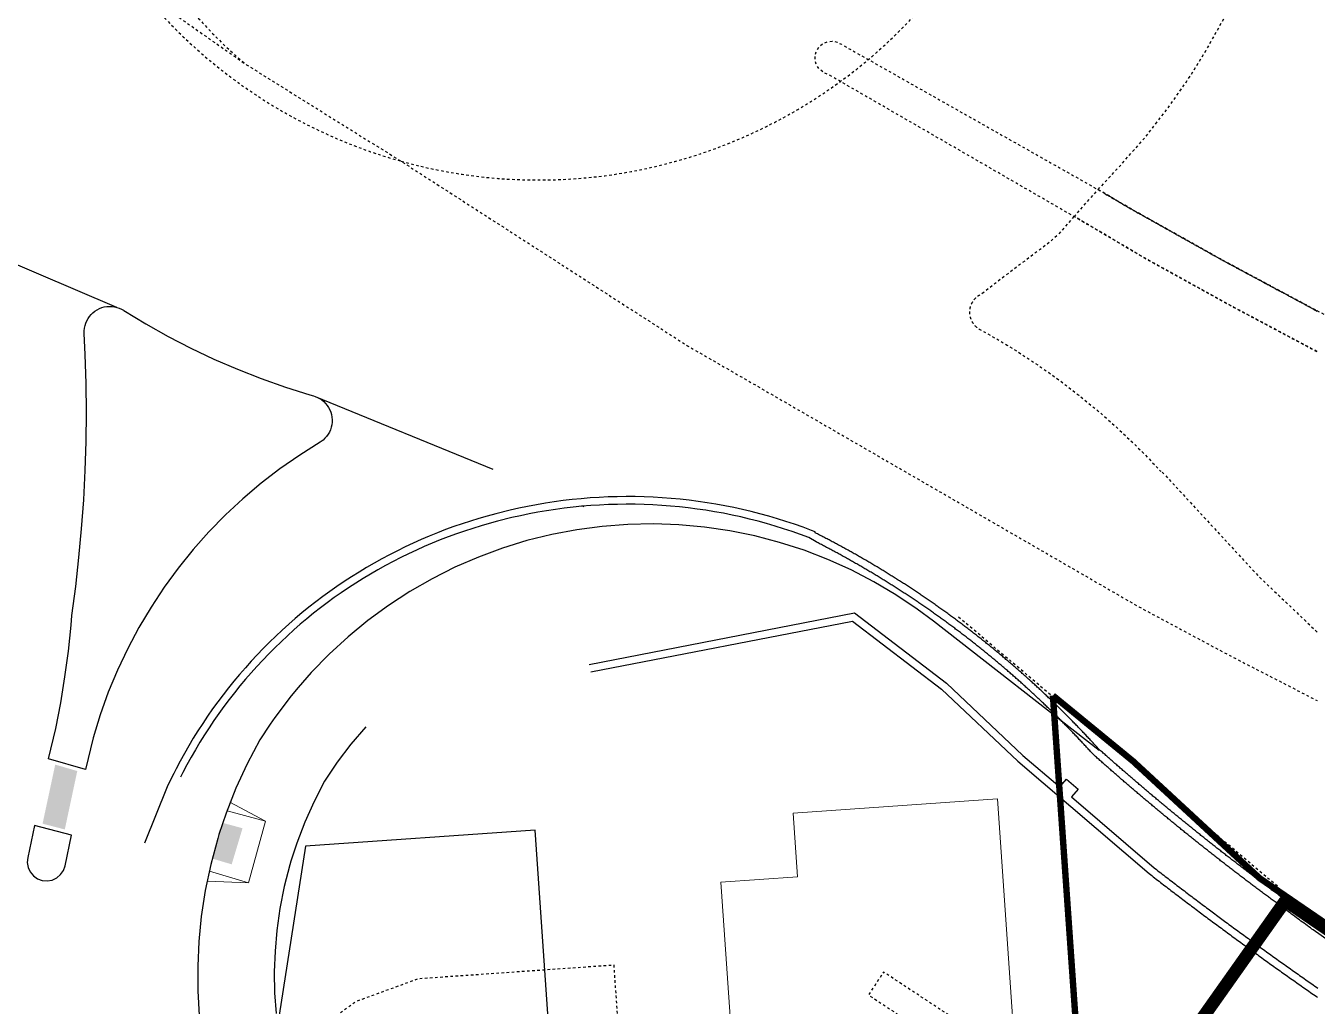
# Model space of a CAD drawing. Header units: millimetres. Extents: x 50357 to 985146, y 723188 to 1803594.
# Drawn here: x 832137.1 to 832187.6, y 818176.8 to 818215.1 of the extents above; entities that cross this region are included whole.
import ezdxf
from ezdxf.xclip import XClip

# ---------------------------------------------------------------- set-up
doc = ezdxf.new("R2010")
doc.units = ezdxf.units.MM
doc.header["$LTSCALE"] = 3
doc.header["$MEASUREMENT"] = 0
for name, pattern in [('DIVIDE', [1.25, 0.5, -0.25, 0, -0.25, 0, -0.25]), ('PHANTOM2', [1.25, 0.625, -0.125, 0.125, -0.125, 0.125, -0.125]), ('x-baseplan$0$DGN Style 2', [1.94727e-06, 0, -1.94727e-06]), ('x-baseplan$0$XXXXX-PIW-DWG-P00-XXXX-R100-WS4-00$0$XXXXX-PIW-P-WHCGRDP1-XXX$0$DIVIDE2', [0.625, 0.25, -0.125, 0, -0.125, 0, -0.125]), ('x-boundary$0$DGN Style 4', [76.563414, 38.257796, -19.128898, 0.047822, -19.128898])]:
    doc.linetypes.add(name, pattern=pattern)
for name, color, linetype in [('00_Xref', 7, 'Continuous'), ('LWK-STEPS', 8, 'Continuous'), ('UAJ-00XREF', 7, 'Continuous'), ('UAJ-90.0BOUN', 253, 'Continuous'), ('x-baseplan$0$XXXXX-PIW-DWG-P00-XXXX-R100-WS4-00$0$XXXXX-PIW-P-WHCGRDP1-XXX$0$MMH813_1', 3, 'Continuous'), ('x-baseplan$0$XXXXX-PIW-DWG-P00-XXXX-R100-WS4-00$0$XXXXX-PIW-P-WHCGRDP1-XXX$0$MMH813__', 3, 'Continuous'), ('x-baseplan$0$XXXXX-PIW-DWG-P00-XXXX-R100-WS4-00$0$XXXXX-PIW-P-WHCGRDP1-XXX$0$MMH813_T', 3, 'x-baseplan$0$XXXXX-PIW-DWG-P00-XXXX-R100-WS4-00$0$XXXXX-PIW-P-WHCGRDP1-XXX$0$DIVIDE2')]:
    doc.layers.add(name, color=color, linetype=linetype)
for name, color, linetype, lineweight in [('LWK-GA_PLANTERWALL', 8, 'Continuous', 30), ('UAJ-27ROOF-d', 8, 'Continuous', 5), ('x-baseplan$0$XXXXX-PIW-DWG-P00-XXXX-R100-WS4-00$0$XXXXX-PIW-P-WHCGRDP1-XXX$0$MMH065__', 3, 'Continuous', 0)]:
    doc.layers.add(name, color=color, linetype=linetype, lineweight=lineweight)
doc.layers.add('x-baseplan$0$AR-ROAD_AR_BS_MI_', color=7, linetype='Continuous', true_color=0x6d6d6d)
doc.layers.add('x-boundary$0$AR-SIMS_BL_', color=7, linetype='x-boundary$0$DGN Style 4', true_color=0xff0505)

# ---------------------------------------------------------------- blocks, each defined once
blk = doc.blocks.new('x-baseplan$0$XXXXX-PIW-DWG-P00-XXXX-R100-WS4-00')
at = {"layer": 'x-baseplan$0$XXXXX-PIW-DWG-P00-XXXX-R100-WS4-00$0$XXXXX-PIW-P-WHCGRDP1-XXX$0$MMH813_T'}
h = blk.add_hatch(color=256, dxfattribs=at)
h.dxf.hatch_style = 1
h.paths.add_polyline_path([(834451.566, 818185.995), (834450.705, 818186.246), (834450.211, 818183.94), (834451.079, 818183.714)])
h = blk.add_hatch(color=256, dxfattribs=at)
h.dxf.hatch_style = 1
h.paths.add_polyline_path([(834458.021, 818183.762), (834457.791, 818183.824), (834457.285, 818183.961), (834457.1, 818183.518), (834457.051, 818183.356), (834456.869, 818182.57), (834457.386, 818182.415), (834457.599, 818182.352)])
at = {"layer": 'x-baseplan$0$XXXXX-PIW-DWG-P00-XXXX-R100-WS4-00$0$XXXXX-PIW-P-WHCGRDP1-XXX$0$MMH065__', "ltscale": 0.005142}
for p, q in [((834458.913, 818184.039), (834457.531, 818184.783)), ((834458.25, 818181.635), (834456.642, 818181.695))]:
    blk.add_line(p, q, dxfattribs=at)
at = {"layer": 'x-baseplan$0$XXXXX-PIW-DWG-P00-XXXX-R100-WS4-00$0$XXXXX-PIW-P-WHCGRDP1-XXX$0$MMH065__', "ltscale": 0.005142, "flags": 128}
blk.add_lwpolyline([(834457.415, 818184.444), (834458.913, 818184.039), (834458.25, 818181.635), (834456.725, 818182.091)], dxfattribs=at)
at = {"layer": 'x-baseplan$0$XXXXX-PIW-DWG-P00-XXXX-R100-WS4-00$0$XXXXX-PIW-P-WHCGRDP1-XXX$0$MMH813_1', "ltscale": 0.005142}
blk.add_lwpolyline([(834451.84, 818203.083), (834451.84, 818203.087), (834451.84, 818203.187), (834451.85, 818203.286), (834451.869, 818203.384), (834451.899, 818203.48), (834451.938, 818203.572), (834451.986, 818203.659), (834452.042, 818203.742), (834452.106, 818203.818), (834452.178, 818203.888), (834452.256, 818203.95), (834452.341, 818204.004), (834452.43, 818204.05), (834452.523, 818204.086), (834452.619, 818204.113), (834452.718, 818204.13), (834452.817, 818204.137), (834452.917, 818204.134), (834453.016, 818204.121), (834453.114, 818204.098), (834453.208, 818204.066), (834453.299, 818204.024), (834453.373, 818203.982), (834453.386, 818203.974), (834454.24, 818203.455), (834455.112, 818202.965), (834456, 818202.506), (834456.904, 818202.078), (834457.822, 818201.681), (834458.753, 818201.316), (834459.696, 818200.983), (834460.649, 818200.683), (834460.799, 818200.639), (834460.853, 818200.622), (834460.945, 818200.584), (834461.033, 818200.537), (834461.117, 818200.482), (834461.194, 818200.418), (834461.264, 818200.348), (834461.327, 818200.27), (834461.382, 818200.187), (834461.429, 818200.098), (834461.466, 818200.005), (834461.494, 818199.909), (834461.512, 818199.811), (834461.52, 818199.711), (834461.519, 818199.611), (834461.507, 818199.512), (834461.485, 818199.415), (834461.454, 818199.32), (834461.414, 818199.228), (834461.364, 818199.141), (834461.306, 818199.06), (834461.241, 818198.985), (834461.168, 818198.916), (834461.088, 818198.855), (834461.052, 818198.831, 0.192605), (834452.183, 818187.296), (834451.886, 818186.058), (834450.448, 818186.477), (834450.731, 818187.661, 0.028628), (834451.324, 818191.693), (834451.358, 818192.073), (834451.506, 818193.199), (834451.632, 818194.327), (834451.735, 818195.457), (834451.816, 818196.589), (834451.874, 818197.722), (834451.909, 818198.857), (834451.921, 818199.992), (834451.911, 818201.127), (834451.878, 818202.261), (834451.84, 818203.083)], format="xyb", dxfattribs=at)
at = {"layer": 'x-baseplan$0$XXXXX-PIW-DWG-P00-XXXX-R100-WS4-00$0$XXXXX-PIW-P-WHCGRDP1-XXX$0$MMH813_1'}
blk.add_lwpolyline([(834451.339, 818183.491), (834449.889, 818183.868), (834449.629, 818182.622, 1.011022), (834451.09, 818182.3)], format="xyb", close=True, dxfattribs=at)
at = {"layer": 'x-baseplan$0$XXXXX-PIW-DWG-P00-XXXX-R100-WS4-00$0$XXXXX-PIW-P-WHCGRDP1-XXX$0$MMH813__', "ltscale": 0.005142, "flags": 128}
for points in [[(834472.076, 818195.548), (834471.084, 818195.417), (834470.102, 818195.23), (834469.132, 818194.99), (834468.176, 818194.695), (834467.238, 818194.348), (834466.321, 818193.95), (834465.428, 818193.501), (834464.56, 818193.004), (834463.722, 818192.459), (834462.915, 818191.868), (834462.143, 818191.233), (834461.407, 818190.557), (834460.709, 818189.84), (834460.19, 818189.252)], [(834491.487, 818186.8), (834485.013, 818191.844)]]:
    blk.add_lwpolyline(points, dxfattribs=at)
at = {"layer": 'x-baseplan$0$XXXXX-PIW-DWG-P00-XXXX-R100-WS4-00$0$XXXXX-PIW-P-WHCGRDP1-XXX$0$MMH813__', "ltscale": 0.005142}
for points in [[(834485.013, 818191.844, 0), (834484.378, 818192.318, 0), (834483.547, 818192.874, 0), (834482.687, 818193.383, 0), (834481.799, 818193.844, 0), (834480.888, 818194.255, 0), (834479.955, 818194.615, 0), (834479.003, 818194.922, 0), (834478.036, 818195.176, 0), (834477.057, 818195.376, 0), (834476.067, 818195.521, 0), (834475.071, 818195.611, 0), (834474.072, 818195.646, 0), (834473.072, 818195.625, 0), (834472.076, 818195.548, 0)], [(834461.407, 818190.557, 0), (834461.345, 818190.494, 0)], [(834460.19, 818189.252, 5.409), (834459.921, 818188.926, 5.412), (834459.282, 818188.087, 5.422), (834459.192, 818187.96, 5.423), (834459.099, 818187.829, 5.425), (834458.691, 818187.214, 5.444), (834458.199, 818186.281, 5.467), (834457.761, 818185.325, 5.489), (834457.378, 818184.349, 5.509), (834457.1, 818183.519, 5.525), (834457.051, 818183.356, 5.528), (834456.78, 818182.35, 5.545), (834456.566, 818181.334, 5.56), (834456.41, 818180.31, 5.573), (834456.315, 818179.344, 5.584), (834456.27, 818178.376, 5.593), (834456.277, 818177.411, 5.601), (834456.333, 818176.45, 5.608)], [(834462.833, 818187.719, 5.617), (834462.257, 818187.043, 5.627), (834461.718, 818186.336, 5.636), (834461.642, 818186.229, 5.638), (834461.22, 818185.6, 5.658), (834460.814, 818184.81, 5.682), (834460.453, 818184.001, 5.703), (834460.139, 818183.176, 5.724), (834459.913, 818182.475, 5.739), (834459.873, 818182.338, 5.742), (834459.654, 818181.49, 5.759), (834459.483, 818180.634, 5.774), (834459.361, 818179.773, 5.787), (834459.29, 818178.961, 5.798), (834459.262, 818178.149, 5.808), (834459.276, 818177.339, 5.816), (834459.332, 818176.534, 5.822)]]:
    blk.add_polyline3d(points, dxfattribs=at)
at = {"layer": 'x-baseplan$0$XXXXX-PIW-DWG-P00-XXXX-R100-WS4-00$0$XXXXX-PIW-P-WHCGRDP1-XXX$0$MMH813_T', "ltscale": 10}
for p, q in [((834453.114, 818204.098), (834444.574, 818207.735)), ((834460.853, 818200.622), (834473.072, 818195.625))]:
    blk.add_line(p, q, dxfattribs=at)
blk = doc.blocks.new('x-baseplan')
at = {"layer": 'x-baseplan$0$AR-ROAD_AR_BS_MI_', "linetype": 'x-baseplan$0$DGN Style 2'}
blk.add_line((834498.447, 818181.496), (834485.954, 818192.036), dxfattribs=at)
at = {"layer": 'x-baseplan$0$AR-ROAD_AR_BS_MI_', "linetype": 'x-baseplan$0$DGN Style 2', "flags": 128}
for points in [[(834425.387, 818235.799), (834428.688, 818233.578), (834430.911, 818232.082), (834436.957, 818228.013), (834439.716, 818226.156), (834445.29, 818222.405), (834454.055, 818216.458), (834458.175, 818213.57), (834464.218, 818209.803), (834464.218, 818209.803), (834466.265, 818208.484), (834475.397, 818202.602), (834493.031, 818192.409), (834496.501, 818190.548), (834500, 818188.745)], [(834464.218, 818209.803), (834464.218, 818209.803), (834464.555, 818209.712), (834464.893, 818209.628), (834465.233, 818209.549), (834465.575, 818209.476), (834465.724, 818209.447), (834465.917, 818209.409), (834466.261, 818209.348), (834466.605, 818209.293), (834466.951, 818209.244), (834467.297, 818209.201), (834467.644, 818209.164), (834467.992, 818209.133), (834468.34, 818209.109), (834468.689, 818209.09), (834469.037, 818209.077), (834469.386, 818209.071), (834469.735, 818209.07), (834470.084, 818209.076), (834470.433, 818209.088), (834470.782, 818209.106), (834471.13, 818209.13), (834471.478, 818209.16), (834471.825, 818209.196), (834472.171, 818209.238), (834472.517, 818209.286), (834472.861, 818209.34), (834473.205, 818209.401), (834473.548, 818209.467), (834473.889, 818209.539), (834474.229, 818209.617), (834474.568, 818209.701), (834474.905, 818209.791), (834475.241, 818209.887), (834475.575, 818209.989), (834475.907, 818210.096), (834476.237, 818210.209), (834476.565, 818210.328), (834476.891, 818210.453), (834477.215, 818210.583), (834477.536, 818210.719), (834477.855, 818210.861), (834478.172, 818211.008), (834478.485, 818211.161), (834478.797, 818211.319), (834479.105, 818211.482), (834479.41, 818211.651), (834479.713, 818211.825), (834480.012, 818212.005), (834480.308, 818212.189), (834480.601, 818212.379), (834480.891, 818212.574), (834481.177, 818212.774), (834481.375, 818212.917), (834481.459, 818212.978), (834481.461, 818212.98), (834481.738, 818213.188), (834482.014, 818213.403), (834482.285, 818213.622), (834482.466, 818213.773), (834482.553, 818213.846), (834482.612, 818213.897), (834482.816, 818214.075), (834483.076, 818214.308), (834483.332, 818214.546), (834483.583, 818214.788), (834483.83, 818215.034), (834484.073, 818215.285), (834484.311, 818215.54), (834484.545, 818215.799), (834484.774, 818216.062), (834484.999, 818216.329), (834485.219, 818216.6), (834485.434, 818216.875), (834485.644, 818217.154), (834485.85, 818217.436), (834486.05, 818217.721), (834486.246, 818218.01), (834486.436, 818218.303), (834486.621, 818218.599), (834486.801, 818218.898), (834486.976, 818219.2), (834487.146, 818219.505), (834487.31, 818219.813), (834487.469, 818220.123), (834487.622, 818220.437), (834487.77, 818220.753), (834487.912, 818221.072), (834488.049, 818221.393), (834488.18, 818221.716), (834488.305, 818222.042), (834488.425, 818222.37), (834488.539, 818222.7), (834488.647, 818223.031), (834488.75, 818223.365), (834488.846, 818223.7), (834488.937, 818224.037), (834489.034, 818224.427)], [(834491.447, 818208.701), (834492.349, 818209.677), (834493.274, 818210.73), (834494.14, 818211.832), (834494.945, 818212.98), (834495.664, 818214.133), (834496.428, 818215.507), (834497.21, 818217.174), (834498.054, 818218.872)], [(834454.055, 818216.458), (834454.277, 818216.19), (834454.505, 818215.925), (834454.736, 818215.664), (834454.972, 818215.407), (834455.213, 818215.155), (834455.458, 818214.907), (834455.707, 818214.663), (834455.961, 818214.423), (834456.219, 818214.188), (834456.48, 818213.957), (834456.746, 818213.731), (834457.016, 818213.51), (834457.289, 818213.294), (834457.567, 818213.082), (834457.847, 818212.875), (834458.132, 818212.673), (834458.65, 818212.324), (834458.944, 818212.135), (834459.241, 818211.952), (834459.541, 818211.774), (834459.845, 818211.602), (834460.151, 818211.435), (834460.46, 818211.273), (834460.772, 818211.116), (834461.087, 818210.965), (834461.404, 818210.819), (834461.723, 818210.68), (834462.046, 818210.545), (834462.37, 818210.416), (834462.696, 818210.293), (834463.025, 818210.176), (834463.356, 818210.064), (834463.688, 818209.959), (834464.218, 818209.803)], [(834490.5, 818207.639), (834490.503, 818207.642), (834491.443, 818208.695), (834491.447, 818208.701)], [(834491.451, 818208.704), (834492.717, 818207.959), (834496.271, 818205.968), (834499.991, 818203.972)], [(834491.716, 818208.534), (834492.726, 818207.94), (834496.28, 818205.949), (834500, 818203.953)], [(834490.5, 818207.639), (834489.869, 818206.927), (834489.406, 818206.531), (834488.138, 818205.58), (834486.88, 818204.612), (834486.864, 818204.604), (834486.852, 818204.599), (834486.84, 818204.593), (834486.828, 818204.586), (834486.816, 818204.58), (834486.805, 818204.574), (834486.793, 818204.567), (834486.782, 818204.56), (834486.77, 818204.553), (834486.759, 818204.546), (834486.748, 818204.538), (834486.737, 818204.53), (834486.727, 818204.522), (834486.716, 818204.514), (834486.706, 818204.506), (834486.695, 818204.498), (834486.685, 818204.489), (834486.675, 818204.48), (834486.665, 818204.471), (834486.656, 818204.462), (834486.646, 818204.453), (834486.637, 818204.443), (834486.628, 818204.434), (834486.619, 818204.424), (834486.61, 818204.414), (834486.601, 818204.404), (834486.593, 818204.394), (834486.584, 818204.383), (834486.576, 818204.373), (834486.568, 818204.362), (834486.56, 818204.351), (834486.553, 818204.34), (834486.545, 818204.329), (834486.538, 818204.318), (834486.531, 818204.307), (834486.524, 818204.295), (834486.518, 818204.284), (834486.511, 818204.272), (834486.505, 818204.26), (834486.499, 818204.248), (834486.494, 818204.236), (834486.488, 818204.224), (834486.483, 818204.212), (834486.477, 818204.2), (834486.473, 818204.187), (834486.468, 818204.175), (834486.463, 818204.162), (834486.459, 818204.15), (834486.455, 818204.137), (834486.451, 818204.124), (834486.448, 818204.112), (834486.444, 818204.099), (834486.441, 818204.086), (834486.438, 818204.073), (834486.435, 818204.06), (834486.433, 818204.047), (834486.431, 818204.033), (834486.429, 818204.02), (834486.427, 818204.007), (834486.425, 818203.994), (834486.424, 818203.981), (834486.423, 818203.967), (834486.422, 818203.954), (834486.422, 818203.941), (834486.421, 818203.927), (834486.421, 818203.914), (834486.421, 818203.901), (834486.421, 818203.888), (834486.422, 818203.874), (834486.423, 818203.861), (834486.424, 818203.848), (834486.425, 818203.834), (834486.426, 818203.821), (834486.428, 818203.808), (834486.43, 818203.795), (834486.432, 818203.782), (834486.435, 818203.769), (834486.437, 818203.755), (834486.44, 818203.742), (834486.443, 818203.73), (834486.446, 818203.717), (834486.45, 818203.704), (834486.454, 818203.691), (834486.458, 818203.678), (834486.462, 818203.666), (834486.466, 818203.653), (834486.471, 818203.641), (834486.476, 818203.628), (834486.481, 818203.616), (834486.486, 818203.604), (834486.491, 818203.592), (834486.497, 818203.579), (834486.503, 818203.568), (834486.509, 818203.556), (834486.515, 818203.544), (834486.522, 818203.532), (834486.529, 818203.521), (834486.536, 818203.509), (834486.543, 818203.498), (834486.55, 818203.487), (834486.558, 818203.476), (834486.565, 818203.465), (834486.573, 818203.455), (834486.581, 818203.444), (834486.589, 818203.433), (834486.598, 818203.423), (834486.606, 818203.413), (834486.615, 818203.403), (834486.624, 818203.393), (834486.633, 818203.383), (834486.643, 818203.374), (834486.652, 818203.365), (834486.662, 818203.355), (834486.672, 818203.346), (834486.681, 818203.338), (834486.692, 818203.329), (834486.702, 818203.32), (834486.712, 818203.312), (834486.723, 818203.304), (834486.733, 818203.296), (834486.744, 818203.288), (834486.755, 818203.281), (834486.766, 818203.273), (834486.777, 818203.266), (834486.789, 818203.259), (834486.8, 818203.252), (834487.468, 818202.873), (834487.886, 818202.623), (834488.3, 818202.365), (834488.71, 818202.101), (834489.115, 818201.829), (834489.515, 818201.55), (834489.91, 818201.264), (834490.3, 818200.972), (834490.684, 818200.672), (834491.064, 818200.366), (834491.438, 818200.054), (834491.807, 818199.735), (834492.17, 818199.409), (834492.527, 818199.077), (834492.879, 818198.739), (834493.224, 818198.395), (834493.563, 818198.045), (834493.897, 818197.689), (834493.89, 818197.73), (834497.696, 818193.614), (834500, 818191.423)], [(834499.991, 818202.376), (834496.645, 818204.156), (834493.327, 818205.989), (834490.511, 818207.651)], [(834499.991, 818203.972), (834503.614, 818202.109), (834507.27, 818200.31), (834510.956, 818198.575), (834514.672, 818196.904), (834518.416, 818195.299), (834522.188, 818193.759), (834528.77, 818191.237)]]:
    blk.add_lwpolyline(points, dxfattribs=at)
blk.add_lwpolyline([(834500, 818202.357), (834496.654, 818204.137), (834493.336, 818205.97), (834490.604, 818207.582), (834490.503, 818207.642), (834481.375, 818212.917), (834481.317, 818212.951), (834480.884, 818213.201, -1.217717), (834481.417, 818214.367), (834481.852, 818214.121), (834482.466, 818213.773), (834491.443, 818208.695), (834491.716, 818208.534), (834492.726, 818207.94), (834496.28, 818205.949), (834500, 818203.953)], format="xyb", dxfattribs=at)
blk.add_lwpolyline([(834456.958, 818135.965), (834479.403, 818137.534), (834479.84, 818131.29), (834493.626, 818132.254), (834490.777, 818172.994), (834485.53, 818172.627), (834485.326, 818175.547), (834485.834, 818176.318), (834483.063, 818178.146), (834482.474, 818177.253), (834484.937, 818175.628), (834472.789, 818174.779), (834472.535, 818178.415), (834464.885, 818177.88), (834462.451, 818176.993), (834461.82, 818176.535), (834462.983, 818159.903), (834460.988, 818159.764), (834462.229, 818142.007), (834456.563, 818141.611)], close=True, dxfattribs=at)
at = {"layer": 'x-baseplan$0$AR-ROAD_AR_BS_MI_', "linetype": 'x-baseplan$0$DGN Style 2'}
blk.add_arc((834469.132, 818226.77), 17.156, 105.3128, 230.3027, dxfattribs=at)
blk.add_blockref('x-baseplan$0$XXXXX-PIW-DWG-P00-XXXX-R100-WS4-00', (0, 0))
blk = doc.blocks.new('3A35X-MAGP-P-LD-00-0')
at = {"layer": 'LWK-GA_PLANTERWALL', "elevation": 0}
blk.add_lwpolyline([(834471607, 818189834), (834481832, 818191821), (834485309, 818189171), (834488290, 818186356), (834493424, 818181968), (834493521, 818181892), (834493579, 818181848), (834493636, 818181804), (834493694, 818181759), (834493751, 818181715), (834493809, 818181671), (834493867, 818181626), (834493924, 818181582), (834493982, 818181538), (834494040, 818181494), (834494097, 818181450), (834494155, 818181406), (834494213, 818181361), (834494270, 818181317), (834494328, 818181273), (834494386, 818181229), (834494443, 818181185), (834494501, 818181141), (834494559, 818181097), (834494617, 818181054), (834494675, 818181010), (834494733, 818180966), (834494791, 818180922), (834494848, 818180878), (834494906, 818180834), (834494964, 818180791), (834495022, 818180747), (834495080, 818180703), (834495138, 818180660), (834495196, 818180616), (834495255, 818180572), (834495313, 818180529), (834495371, 818180485), (834495429, 818180442), (834495487, 818180398), (834495545, 818180355), (834495603, 818180311), (834495661, 818180268), (834495720, 818180224), (834495778, 818180181), (834495836, 818180138), (834495894, 818180095), (834495953, 818180051), (834496011, 818180008), (834496069, 818179965), (834496128, 818179921), (834496186, 818179878), (834496245, 818179835), (834496303, 818179792), (834496361, 818179749), (834496420, 818179706), (834496478, 818179663), (834496537, 818179620), (834496595, 818179577), (834496654, 818179534), (834496712, 818179491), (834496771, 818179448), (834496830, 818179405), (834496888, 818179362), (834496947, 818179319), (834497005, 818179277), (834497064, 818179234), (834497123, 818179191), (834497182, 818179148), (834497240, 818179106), (834497299, 818179063), (834497358, 818179020), (834497417, 818178978), (834497475, 818178935), (834497534, 818178893), (834497593, 818178850), (834497652, 818178808), (834497711, 818178765), (834497770, 818178723), (834497829, 818178680), (834497888, 818178638), (834497947, 818178595), (834498006, 818178553), (834498065, 818178511), (834498124, 818178468), (834498183, 818178426), (834498242, 818178384), (834498301, 818178342), (834498360, 818178300), (834498419, 818178257), (834498478, 818178215), (834498537, 818178173), (834498597, 818178131), (834498656, 818178089), (834498715, 818178047), (834498774, 818178005), (834498834, 818177963), (834498893, 818177921), (834498952, 818177879), (834499011, 818177837), (834499071, 818177796), (834499130, 818177754), (834499190, 818177712), (834499249, 818177670), (834499308, 818177628), (834499368, 818177587), (834499427, 818177545), (834499487, 818177503), (834499546, 818177462), (834499606, 818177420), (834499665, 818177379), (834499725, 818177337), (834499784, 818177296), (834499844, 818177254), (834499904, 818177212), (834499963, 818177171), (834500000, 818177145)], dxfattribs=at)
at = {"layer": 'LWK-GA_PLANTERWALL'}
blk.add_polyline3d([(834501080, 818178889, 0), (834499825, 818179779, 0), (834499784, 818179809, 0), (834499722, 818179854, 0), (834499661, 818179898, 0), (834499599, 818179943, 0), (834499538, 818179987, 0), (834499477, 818180032, 0), (834499416, 818180077, 0), (834499355, 818180121, 0), (834499293, 818180166, 0), (834499232, 818180211, 0), (834499171, 818180256, 0), (834499110, 818180300, 0), (834499049, 818180345, 0), (834498988, 818180390, 0), (834498927, 818180436, 0), (834498866, 818180481, 0), (834498806, 818180526, 0), (834498745, 818180571, 0), (834498684, 818180616, 0), (834498623, 818180662, 0), (834498564, 818180706, 0), (834498419, 818180813, 0), (834498381, 818180840, 0), (834498343, 818180868, 0), (834498306, 818180896, 0), (834498268, 818180923, 0), (834498230, 818180951, 0), (834498193, 818180979, 0), (834498155, 818181007, 0), (834498117, 818181034, 0), (834498080, 818181062, 0), (834498042, 818181090, 0), (834498005, 818181118, 0), (834497967, 818181146, 0), (834497929, 818181174, 0), (834497892, 818181202, 0), (834497854, 818181229, 0), (834497817, 818181257, 0), (834497779, 818181285, 0), (834497741, 818181313, 0), (834497704, 818181341, 0), (834497667, 818181369, 0), (834497629, 818181397, 0), (834497592, 818181425, 0), (834497554, 818181454, 0), (834497517, 818181482, 0), (834497479, 818181510, 0), (834497442, 818181538, 0), (834497405, 818181566, 0), (834497367, 818181594, 0), (834497330, 818181622, 0), (834497293, 818181650, 0), (834497255, 818181679, 0), (834497218, 818181707, 0), (834497181, 818181735, 0), (834497143, 818181763, 0), (834497106, 818181792, 0), (834497069, 818181820, 0), (834497031, 818181848, 0), (834496994, 818181877, 0), (834496957, 818181905, 0), (834496920, 818181933, 0), (834496883, 818181962, 0), (834496845, 818181990, 0), (834496808, 818182019, 0), (834496771, 818182047, 0), (834496734, 818182076, 0), (834496697, 818182104, 0), (834496660, 818182133, 0), (834496622, 818182161, 0), (834496585, 818182190, 0), (834496549, 818182218, 0), (834496512, 818182247, 0), (834496474, 818182275, 0), (834496437, 818182304, 0), (834496400, 818182333, 0), (834496363, 818182361, 0), (834496326, 818182390, 0), (834496289, 818182419, 0), (834496252, 818182447, 0), (834496215, 818182476, 0), (834496179, 818182505, 0), (834496142, 818182533, 0), (834496105, 818182562, 0), (834496068, 818182591, 0), (834496031, 818182620, 0), (834495994, 818182649, 0), (834495957, 818182677, 0), (834495920, 818182706, 0), (834495883, 818182735, 0), (834495847, 818182764, 0), (834495810, 818182793, 0), (834495773, 818182822, 0), (834495736, 818182851, 0), (834495700, 818182880, 0), (834495663, 818182909, 0), (834495626, 818182938, 0), (834495589, 818182967, 0), (834495553, 818182996, 0), (834495516, 818183025, 0), (834495479, 818183054, 0), (834495443, 818183083, 0), (834495406, 818183112, 0), (834495369, 818183141, 0), (834495333, 818183171, 0), (834495296, 818183200, 0), (834495260, 818183229, 0), (834495223, 818183258, 0), (834495187, 818183287, 0), (834495150, 818183317, 0), (834495113, 818183346, 0), (834495077, 818183375, 0), (834495040, 818183404, 0), (834495004, 818183434, 0), (834494967, 818183463, 0), (834494931, 818183492, 0), (834494894, 818183522, 0), (834494858, 818183551, 0), (834494822, 818183580, 0), (834494785, 818183610, 0), (834494749, 818183639, 0), (834494713, 818183669, 0), (834494676, 818183698, 0), (834494640, 818183727, 0), (834494604, 818183757, 0), (834494567, 818183786, 0), (834494531, 818183816, 0), (834494494, 818183846, 0), (834494458, 818183875, 0), (834494422, 818183905, 0), (834494386, 818183934, 0), (834494350, 818183964, 0), (834494313, 818183994, 0), (834494277, 818184023, 0), (834494241, 818184053, 0), (834494205, 818184083, 0), (834494169, 818184112, 0), (834494133, 818184142, 0), (834494097, 818184172, 0), (834494060, 818184202, 0), (834494024, 818184231, 0), (834493988, 818184261, 0), (834493952, 818184291, 0), (834493916, 818184321, 0), (834493880, 818184351, 0), (834493844, 818184380, 0), (834493808, 818184410, 0), (834493772, 818184440, 0), (834493736, 818184470, 0), (834493700, 818184500, 0), (834493664, 818184530, 0), (834493628, 818184560, 0), (834493592, 818184590, 0), (834493556, 818184620, 0), (834493520, 818184650, 0), (834493484, 818184680, 0), (834493448, 818184710, 0), (834493412, 818184740, 0), (834493377, 818184770, 0), (834493341, 818184800, 0), (834493305, 818184830, 0), (834493269, 818184861, 0), (834493233, 818184891, 0), (834493198, 818184921, 0), (834493162, 818184951, 0), (834493126, 818184981, 0), (834493090, 818185011, 0), (834493055, 818185042, 0), (834493019, 818185072, 0), (834492983, 818185102, 0), (834492948, 818185132, 0), (834492912, 818185163, 0), (834492876, 818185193, 0), (834492841, 818185224, 0), (834492805, 818185254, 0), (834492770, 818185284, 0), (834492734, 818185315, 0), (834492698, 818185345, 0), (834492663, 818185375, 0), (834492627, 818185406, 0), (834492592, 818185436, 0), (834492556, 818185467, 0), (834492521, 818185497, 0), (834492485, 818185528, 0), (834492450, 818185558, 0), (834492414, 818185589, 0), (834492379, 818185619, 0), (834492344, 818185650, 0), (834492308, 818185681, 0), (834492273, 818185711, 0), (834492237, 818185742, 0), (834492202, 818185773, 0), (834492167, 818185803, 0), (834492131, 818185834, 0), (834492096, 818185865, 0), (834492061, 818185895, 0), (834492026, 818185926, 0), (834491990, 818185957, 0), (834491955, 818185987, 0), (834491920, 818186018, 0), (834491884, 818186049, 0), (834491849, 818186080, 0), (834491814, 818186111, 0), (834491779, 818186142, 0), (834491744, 818186172, 0), (834491709, 818186203, 0), (834491673, 818186234, 0), (834491638, 818186265, 0), (834491603, 818186296, 0), (834491568, 818186327, 0), (834491533, 818186358, 0), (834491498, 818186389, 0), (834491463, 818186420, 0), (834491428, 818186451, 0), (834491393, 818186482, 0), (834491358, 818186513, 0), (834491323, 818186544, 0), (834491288, 818186575, 0), (834491241, 818186617, 0), (834491195, 818186668, 0), (834491164, 818186702, 0), (834491133, 818186736, 0), (834491101, 818186770, 0), (834491070, 818186805, 0), (834491039, 818186839, 0), (834491008, 818186872, 0), (834490976, 818186906, 0), (834490944, 818186940, 0), (834490913, 818186974, 0), (834490881, 818187008, 0), (834490850, 818187042, 0), (834490818, 818187076, 0), (834490786, 818187110, 0), (834490755, 818187143, 0), (834490724, 818187177, 0), (834490691, 818187211, 0), (834490660, 818187244, 0), (834490628, 818187278, 0), (834490596, 818187312, 0), (834490564, 818187345, 0), (834490532, 818187378, 0), (834490500, 818187412, 0), (834490468, 818187445, 0), (834490436, 818187479, 0), (834490404, 818187512, 0), (834490371, 818187545, 0), (834490339, 818187578, 0), (834490307, 818187611, 0), (834490275, 818187645, 0), (834490242, 818187678, 0), (834490210, 818187711, 0), (834490177, 818187744, 0), (834490145, 818187777, 0), (834490112, 818187810, 0), (834490080, 818187843, 0), (834490047, 818187875, 0), (834490015, 818187908, 0), (834489982, 818187941, 0), (834489949, 818187974, 0), (834489916, 818188006, 0), (834489884, 818188039, 0), (834489851, 818188072, 0), (834489818, 818188104, 0), (834489785, 818188137, 0), (834489752, 818188170, 0), (834489729, 818188192, 0), (834489928, 818185351, 0), (834490187, 818185655, 0), (834490643, 818185265, 0), (834490384, 818184961, 0), (834493613, 818182201, 0), (834493705, 818182130, 0), (834493762, 818182085, 0), (834493820, 818182041, 0), (834493877, 818181997, 0), (834493934, 818181953, 0), (834493992, 818181909, 0), (834494050, 818181864, 0), (834494107, 818181820, 0), (834494164, 818181776, 0), (834494222, 818181732, 0), (834494280, 818181688, 0), (834494337, 818181644, 0), (834494395, 818181600, 0), (834494452, 818181556, 0), (834494510, 818181512, 0), (834494567, 818181468, 0), (834494625, 818181424, 0), (834494683, 818181380, 0), (834494741, 818181336, 0), (834494798, 818181293, 0), (834494856, 818181249, 0), (834494914, 818181205, 0), (834494972, 818181161, 0), (834495029, 818181117, 0), (834495087, 818181074, 0), (834495145, 818181030, 0), (834495203, 818180987, 0), (834495261, 818180943, 0), (834495319, 818180899, 0), (834495377, 818180856, 0), (834495434, 818180812, 0), (834495493, 818180769, 0), (834495551, 818180725, 0), (834495609, 818180682, 0), (834495667, 818180638, 0), (834495725, 818180595, 0), (834495726, 818180594, 0), (834496317, 818180155, 0), (834496364, 818180119, 0), (834496423, 818180076, 0), (834496481, 818180033, 0), (834496539, 818179990, 0), (834496598, 818179947, 0), (834496656, 818179904, 0), (834496714, 818179861, 0), (834496773, 818179819, 0), (834496831, 818179776, 0), (834496890, 818179733, 0), (834496948, 818179690, 0), (834497007, 818179647, 0), (834497065, 818179604, 0), (834497124, 818179562, 0), (834497182, 818179519, 0), (834497241, 818179476, 0), (834497300, 818179434, 0), (834497358, 818179391, 0), (834497417, 818179348, 0), (834497475, 818179306, 0), (834497534, 818179263, 0), (834497593, 818179221, 0), (834497652, 818179178, 0), (834497710, 818179136, 0), (834497769, 818179093, 0), (834497828, 818179051, 0), (834497886, 818179008, 0), (834497945, 818178966, 0), (834498004, 818178924, 0), (834498063, 818178881, 0), (834498122, 818178839, 0), (834498181, 818178797, 0), (834498240, 818178755, 0), (834498298, 818178712, 0), (834498357, 818178670, 0), (834498416, 818178628, 0), (834498475, 818178586, 0), (834498534, 818178544, 0), (834498593, 818178502, 0), (834498652, 818178460, 0), (834498711, 818178418, 0), (834498770, 818178376, 0), (834498829, 818178334, 0), (834498889, 818178292, 0), (834498948, 818178250, 0), (834499007, 818178208, 0), (834499066, 818178166, 0), (834499125, 818178124, 0), (834499184, 818178083, 0), (834499244, 818178041, 0), (834499303, 818177999, 0), (834499362, 818177957, 0), (834499422, 818177916, 0), (834499481, 818177874, 0), (834499540, 818177832, 0), (834499599, 818177791, 0), (834499659, 818177749, 0), (834499718, 818177707, 0), (834499777, 818177666, 0), (834499837, 818177625, 0), (834499896, 818177583, 0), (834499956, 818177542, 0), (834500015, 818177500, 0)], dxfattribs=at)
at = {"layer": 'LWK-STEPS', "ltscale": 0.5, "elevation": 0}
for points in [[(834500000, 818180023), (834499959, 818180052), (834499898, 818180097), (834499837, 818180141), (834499776, 818180185), (834499715, 818180230), (834499654, 818180274), (834499593, 818180319), (834499532, 818180363), (834499471, 818180408), (834499410, 818180453), (834499349, 818180497), (834499288, 818180542), (834499227, 818180587), (834499167, 818180632), (834499106, 818180677), (834499045, 818180722), (834498985, 818180767), (834498924, 818180812), (834498863, 818180857), (834498803, 818180902), (834498742, 818180947), (834498596, 818181054), (834498559, 818181082), (834498521, 818181110), (834498483, 818181137), (834498446, 818181165), (834498408, 818181193), (834498371, 818181220), (834498333, 818181248), (834498296, 818181276), (834498258, 818181303), (834498221, 818181331), (834498183, 818181359), (834498146, 818181387), (834498108, 818181414), (834498071, 818181442), (834498033, 818181470), (834497996, 818181498), (834497958, 818181526), (834497921, 818181554), (834497884, 818181582), (834497846, 818181610), (834497809, 818181638), (834497772, 818181665), (834497734, 818181694), (834497697, 818181722), (834497660, 818181749), (834497622, 818181778), (834497585, 818181806), (834497548, 818181834), (834497511, 818181862), (834497473, 818181890), (834497436, 818181918), (834497399, 818181946), (834497362, 818181974), (834497325, 818182003), (834497287, 818182031), (834497250, 818182059), (834497213, 818182087), (834497176, 818182115), (834497139, 818182144), (834497102, 818182172), (834497065, 818182200), (834497028, 818182229), (834496991, 818182257), (834496954, 818182285), (834496917, 818182314), (834496880, 818182342), (834496843, 818182370), (834496806, 818182399), (834496769, 818182427), (834496732, 818182456), (834496695, 818182484), (834496658, 818182513), (834496621, 818182541), (834496584, 818182570), (834496547, 818182598), (834496510, 818182627), (834496473, 818182656), (834496436, 818182684), (834496400, 818182713), (834496363, 818182741), (834496326, 818182770), (834496289, 818182799), (834496252, 818182827), (834496216, 818182856), (834496179, 818182885), (834496142, 818182914), (834496105, 818182942), (834496069, 818182971), (834496032, 818183000), (834495995, 818183029), (834495959, 818183058), (834495922, 818183087), (834495885, 818183115), (834495849, 818183144), (834495812, 818183173), (834495776, 818183202), (834495739, 818183231), (834495702, 818183260), (834495666, 818183289), (834495629, 818183318), (834495593, 818183347), (834495556, 818183376), (834495520, 818183405), (834495483, 818183434), (834495447, 818183463), (834495410, 818183492), (834495374, 818183522), (834495337, 818183551), (834495301, 818183580), (834495265, 818183609), (834495228, 818183638), (834495192, 818183667), (834495156, 818183697), (834495119, 818183726), (834495083, 818183755), (834495047, 818183784), (834495010, 818183814), (834494974, 818183843), (834494938, 818183872), (834494901, 818183902), (834494865, 818183931), (834494829, 818183960), (834494793, 818183990), (834494756, 818184019), (834494720, 818184049), (834494684, 818184078), (834494648, 818184108), (834494612, 818184137), (834494576, 818184167), (834494540, 818184196), (834494503, 818184226), (834494467, 818184255), (834494431, 818184285), (834494395, 818184314), (834494359, 818184344), (834494323, 818184374), (834494287, 818184403), (834494251, 818184433), (834494215, 818184463), (834494179, 818184492), (834494143, 818184522), (834494107, 818184552), (834494071, 818184582), (834494035, 818184611), (834493999, 818184641), (834493964, 818184671), (834493928, 818184701), (834493892, 818184731), (834493856, 818184760), (834493820, 818184790), (834493784, 818184820), (834493749, 818184850), (834493713, 818184880), (834493677, 818184910), (834493641, 818184940), (834493605, 818184970), (834493570, 818185000), (834493534, 818185030), (834493498, 818185060), (834493463, 818185090), (834493427, 818185120), (834493391, 818185150), (834493356, 818185180), (834493320, 818185210), (834493284, 818185240), (834493249, 818185271), (834493213, 818185301), (834493178, 818185331), (834493142, 818185361), (834493106, 818185391), (834493071, 818185421), (834493035, 818185452), (834493000, 818185482), (834492964, 818185512), (834492929, 818185543), (834492894, 818185573), (834492858, 818185603), (834492823, 818185634), (834492787, 818185664), (834492752, 818185694), (834492716, 818185725), (834492681, 818185755), (834492646, 818185786), (834492610, 818185816), (834492575, 818185847), (834492540, 818185877), (834492504, 818185908), (834492469, 818185938), (834492434, 818185969), (834492399, 818185999), (834492363, 818186030), (834492328, 818186060), (834492293, 818186091), (834492258, 818186122), (834492223, 818186152), (834492187, 818186183), (834492152, 818186213), (834492117, 818186244), (834492082, 818186275), (834492047, 818186306), (834492012, 818186336), (834491977, 818186367), (834491942, 818186398), (834491907, 818186429), (834491872, 818186459), (834491837, 818186490), (834491802, 818186521), (834491767, 818186552), (834491732, 818186583), (834491697, 818186614), (834491662, 818186645), (834491627, 818186676), (834491592, 818186707), (834491557, 818186738), (834491522, 818186769), (834491487, 818186799), (834491452, 818186831), (834491417, 818186870), (834491386, 818186904), (834491354, 818186939), (834491323, 818186973), (834491291, 818187007), (834491260, 818187042), (834491228, 818187076), (834491196, 818187110), (834491165, 818187144), (834491133, 818187179), (834491101, 818187213), (834491069, 818187247), (834491037, 818187281), (834491005, 818187315), (834490974, 818187349), (834490942, 818187383), (834490909, 818187417), (834490877, 818187451), (834490845, 818187484), (834490813, 818187518), (834490781, 818187552), (834490749, 818187586), (834490716, 818187620), (834490684, 818187653), (834490652, 818187687), (834490619, 818187720), (834490587, 818187754), (834490554, 818187787), (834490522, 818187821), (834490489, 818187854), (834490457, 818187888), (834490424, 818187921), (834490391, 818187954), (834490359, 818187987), (834490326, 818188020), (834490293, 818188054), (834490260, 818188087), (834490227, 818188120), (834490194, 818188153), (834490161, 818188186), (834490128, 818188219), (834490095, 818188252), (834490062, 818188285), (834490029, 818188317), (834489996, 818188350), (834489963, 818188383), (834489929, 818188416), (834489896, 818188448), (834489863, 818188481), (834489829, 818188514), (834489796, 818188546), (834489763, 818188579), (834489729, 818188611), (834489696, 818188644), (834489662, 818188676), (834489628, 818188708), (834489595, 818188741), (834489561, 818188773), (834489527, 818188805), (834489493, 818188837), (834489460, 818188869), (834489426, 818188902), (834489392, 818188934), (834489358, 818188966), (834489324, 818188998), (834489290, 818189030), (834489256, 818189061), (834489222, 818189093), (834489188, 818189125), (834489154, 818189157), (834489119, 818189189), (834489085, 818189220), (834489051, 818189252), (834489017, 818189284), (834488982, 818189315), (834488948, 818189347), (834488913, 818189378), (834488879, 818189410), (834488844, 818189441), (834488810, 818189472), (834488775, 818189504), (834488741, 818189535), (834488706, 818189566), (834488671, 818189597), (834488637, 818189628), (834488602, 818189660), (834488567, 818189691), (834488532, 818189722), (834488497, 818189753), (834488462, 818189784), (834488427, 818189814), (834488392, 818189845), (834488357, 818189876), (834488322, 818189907), (834488287, 818189937), (834488252, 818189968), (834488217, 818189999), (834488182, 818190029), (834488146, 818190060), (834488111, 818190090), (834488076, 818190121), (834488040, 818190151), (834488005, 818190182), (834487969, 818190212), (834487934, 818190242), (834487898, 818190272), (834487863, 818190303), (834487827, 818190333), (834487792, 818190363), (834487756, 818190393), (834487720, 818190423), (834487685, 818190453), (834487649, 818190483), (834487613, 818190513), (834487577, 818190543), (834487541, 818190572), (834487505, 818190602), (834487469, 818190632), (834487433, 818190662), (834487397, 818190691), (834487361, 818190721), (834487325, 818190750), (834487289, 818190780), (834487253, 818190809), (834487217, 818190839), (834487180, 818190868), (834487144, 818190897), (834487108, 818190927), (834487071, 818190956), (834487035, 818190985), (834486999, 818191014), (834486962, 818191043), (834486926, 818191072), (834486889, 818191101), (834486852, 818191130), (834486816, 818191159), (834486779, 818191188), (834486743, 818191217), (834486706, 818191246), (834486669, 818191275), (834486632, 818191303), (834486595, 818191332), (834486559, 818191360), (834486522, 818191389), (834486485, 818191418), (834486448, 818191446), (834486411, 818191474), (834486374, 818191503), (834486337, 818191531), (834486300, 818191559), (834486263, 818191588), (834486225, 818191616), (834486188, 818191644), (834486151, 818191672), (834486114, 818191700), (834486076, 818191728), (834486039, 818191756), (834486002, 818191784), (834485964, 818191812), (834485927, 818191840), (834485889, 818191868), (834485852, 818191895), (834485814, 818191923), (834485777, 818191951), (834485739, 818191978), (834485701, 818192006), (834485664, 818192033), (834485626, 818192061), (834485588, 818192088), (834485551, 818192116), (834485513, 818192143), (834485475, 818192170), (834485437, 818192197), (834485399, 818192225), (834485361, 818192252), (834485323, 818192279), (834485285, 818192306), (834485247, 818192333), (834485209, 818192360), (834485171, 818192387), (834485133, 818192414), (834485095, 818192440), (834485056, 818192467), (834485018, 818192494), (834484980, 818192521), (834484942, 818192547), (834484903, 818192574), (834484865, 818192600), (834484827, 818192627), (834484788, 818192653), (834484750, 818192680), (834484711, 818192706), (834484673, 818192732), (834484634, 818192759), (834484596, 818192785), (834484557, 818192811), (834484518, 818192837), (834484480, 818192863), (834484441, 818192889), (834484402, 818192915), (834484363, 818192941), (834484324, 818192967), (834484286, 818192993), (834484247, 818193019), (834484208, 818193044), (834484169, 818193070), (834484130, 818193096), (834484091, 818193121), (834484052, 818193147), (834484013, 818193172), (834483974, 818193198), (834483935, 818193223), (834483895, 818193249), (834483856, 818193274), (834483817, 818193299), (834483778, 818193324), (834483738, 818193349), (834483699, 818193375), (834483660, 818193400), (834483620, 818193425), (834483581, 818193450), (834483542, 818193475), (834483502, 818193499), (834483463, 818193524), (834483423, 818193549), (834483384, 818193574), (834483344, 818193598), (834483304, 818193623), (834483265, 818193648), (834483225, 818193672), (834483185, 818193697), (834483146, 818193721), (834483106, 818193745), (834483066, 818193770), (834483026, 818193794), (834482986, 818193818), (834482946, 818193843), (834482907, 818193867), (834482867, 818193891), (834482827, 818193915), (834482787, 818193939), (834482747, 818193963), (834482707, 818193987), (834482666, 818194011), (834482626, 818194034), (834482586, 818194058), (834482546, 818194082), (834482506, 818194106), (834482466, 818194129), (834482425, 818194153), (834482385, 818194176), (834482345, 818194200), (834482304, 818194223), (834482264, 818194246), (834482224, 818194270), (834482183, 818194293), (834482143, 818194316), (834482102, 818194339), (834482062, 818194362), (834482021, 818194386), (834481980, 818194409), (834481940, 818194432), (834481899, 818194454), (834481859, 818194477), (834481818, 818194500), (834481777, 818194523), (834481736, 818194546), (834481696, 818194568), (834481655, 818194591), (834481614, 818194613), (834481573, 818194636), (834481532, 818194658), (834481491, 818194681), (834481450, 818194703), (834481409, 818194726), (834481368, 818194748), (834481327, 818194770), (834481286, 818194792), (834481245, 818194814), (834481204, 818194836), (834481163, 818194858), (834481122, 818194880), (834481081, 818194902), (834481040, 818194924), (834480998, 818194946), (834480957, 818194968), (834480916, 818194990), (834480874, 818195011), (834480833, 818195033), (834480792, 818195054), (834480750, 818195076), (834480709, 818195097), (834480668, 818195119), (834480626, 818195140), (834480585, 818195161), (834480543, 818195183), (834480501, 818195204), (834480460, 818195225), (834480418, 818195246), (834480377, 818195267), (834480365, 818195311), (834480226, 818195365), (834479896, 818195487), (834479564, 818195604), (834479229, 818195715), (834478893, 818195819), (834478555, 818195918), (834478215, 818196011), (834477874, 818196098), (834477531, 818196179), (834477187, 818196254), (834476841, 818196324), (834476495, 818196387), (834476147, 818196444), (834475799, 818196494), (834475449, 818196539), (834475099, 818196578), (834474748, 818196611), (834474397, 818196637), (834474045, 818196657), (834473693, 818196672), (834473341, 818196680), (834472989, 818196681), (834472637, 818196677), (834472285, 818196667), (834471933, 818196650), (834471581, 818196628), (834471230, 818196599), (834470880, 818196564), (834470530, 818196523), (834470181, 818196476), (834469832, 818196422), (834469485, 818196363), (834469139, 818196298), (834468794, 818196226), (834468450, 818196149), (834467892, 818196010), (834467561, 818195920), (834467232, 818195825), (834466904, 818195724), (834466578, 818195618), (834466255, 818195506), (834465933, 818195388), (834465613, 818195265), (834465296, 818195136), (834464980, 818195001), (834464668, 818194861), (834464357, 818194716), (834464050, 818194565), (834463745, 818194409), (834463442, 818194248), (834463143, 818194081), (834462847, 818193909), (834462553, 818193732), (834462263, 818193550), (834461976, 818193363), (834461692, 818193171), (834461412, 818192974), (834461135, 818192772), (834460862, 818192565), (834460592, 818192353), (834460326, 818192137), (834460064, 818191917), (834459806, 818191691), (834459552, 818191462), (834459301, 818191227), (834459055, 818190989), (834458814, 818190746), (834458576, 818190499), (834458343, 818190248), (834458114, 818189993), (834457890, 818189734), (834457670, 818189471), (834457455, 818189205), (834457244, 818188934), (834457038, 818188660), (834456838, 818188383), (834456642, 818188102), (834456450, 818187817), (834456264, 818187530), (834456083, 818187239), (834455907, 818186945), (834455737, 818186648), (834455571, 818186348), (834455411, 818186045), (834455316, 818185858), (834455316, 818185858), (834455256, 818185739), (834455062, 818185338), (834454179, 818183141)], [(834489729, 818188192), (834489719, 818188202), (834489686, 818188234), (834489653, 818188267), (834489620, 818188299), (834489587, 818188331), (834489554, 818188363), (834489520, 818188396), (834489487, 818188428), (834489454, 818188460), (834489421, 818188492), (834489387, 818188524), (834489353, 818188556), (834489320, 818188588), (834489287, 818188620), (834489253, 818188652), (834489219, 818188684), (834489186, 818188716), (834489152, 818188747), (834489119, 818188779), (834489085, 818188811), (834489051, 818188843), (834489017, 818188874), (834488983, 818188906), (834488949, 818188937), (834488915, 818188969), (834488882, 818189000), (834488848, 818189031), (834488813, 818189063), (834488779, 818189094), (834488745, 818189125), (834488711, 818189157), (834488677, 818189188), (834488642, 818189219), (834488608, 818189250), (834488574, 818189281), (834488540, 818189312), (834488505, 818189343), (834488471, 818189374), (834488437, 818189405), (834488402, 818189436), (834488367, 818189467), (834488333, 818189497), (834488298, 818189528), (834488264, 818189559), (834488229, 818189589), (834488194, 818189620), (834488159, 818189651), (834488125, 818189681), (834488090, 818189712), (834488055, 818189742), (834488020, 818189772), (834487985, 818189803), (834487950, 818189833), (834487915, 818189863), (834487880, 818189893), (834487845, 818189924), (834487810, 818189954), (834487775, 818189984), (834487739, 818190014), (834487704, 818190044), (834487669, 818190074), (834487633, 818190104), (834487598, 818190134), (834487563, 818190164), (834487527, 818190193), (834487492, 818190223), (834487456, 818190253), (834487421, 818190282), (834487385, 818190312), (834487350, 818190342), (834487314, 818190371), (834487278, 818190401), (834487243, 818190430), (834487207, 818190459), (834487171, 818190489), (834487135, 818190518), (834487099, 818190547), (834487063, 818190577), (834487027, 818190606), (834486992, 818190635), (834486956, 818190664), (834486920, 818190693), (834486883, 818190722), (834486847, 818190751), (834486811, 818190780), (834486775, 818190809), (834486739, 818190838), (834486703, 818190866), (834486666, 818190895), (834486630, 818190924), (834486594, 818190952), (834486557, 818190981), (834486521, 818191010), (834486484, 818191038), (834486448, 818191067), (834486411, 818191095), (834486375, 818191124), (834486338, 818191152), (834486302, 818191180), (834486265, 818191208), (834486228, 818191237), (834486192, 818191265), (834486155, 818191293), (834486118, 818191321), (834486081, 818191349), (834486044, 818191377), (834486007, 818191405), (834485970, 818191433), (834485933, 818191460), (834485896, 818191488), (834485859, 818191516), (834485822, 818191544), (834485785, 818191572), (834485748, 818191599), (834485711, 818191626), (834485673, 818191654), (834485636, 818191682), (834485599, 818191709), (834485562, 818191736), (834485524, 818191764), (834485487, 818191791), (834485450, 818191818), (834485412, 818191845), (834485375, 818191873), (834485337, 818191900), (834485300, 818191927), (834485262, 818191954), (834485224, 818191981), (834485187, 818192008), (834485149, 818192035), (834485111, 818192061), (834485074, 818192088), (834485036, 818192115), (834484998, 818192142), (834484961, 818192168), (834484922, 818192195), (834484884, 818192222), (834484846, 818192248), (834484809, 818192274), (834484770, 818192301), (834484732, 818192327), (834484695, 818192354), (834484656, 818192380), (834484618, 818192406), (834484580, 818192432), (834484542, 818192458), (834484504, 818192485), (834484465, 818192511), (834484427, 818192537), (834484389, 818192563), (834484351, 818192588), (834484312, 818192614), (834484274, 818192640), (834484235, 818192666), (834484197, 818192692), (834484158, 818192717), (834484119, 818192743), (834484081, 818192769), (834484043, 818192794), (834484004, 818192820), (834483965, 818192845), (834483926, 818192870), (834483887, 818192896), (834483849, 818192921), (834483810, 818192946), (834483771, 818192972), (834483732, 818192997), (834483694, 818193022), (834483655, 818193047), (834483616, 818193072), (834483577, 818193097), (834483538, 818193122), (834483499, 818193147), (834483460, 818193171), (834483420, 818193196), (834483381, 818193221), (834483342, 818193246), (834483303, 818193270), (834483264, 818193295), (834483225, 818193319), (834483185, 818193344), (834483146, 818193368), (834483107, 818193393), (834483067, 818193417), (834483028, 818193441), (834482989, 818193466), (834482949, 818193490), (834482910, 818193514), (834482870, 818193538), (834482831, 818193562), (834482791, 818193586), (834482751, 818193610), (834482712, 818193634), (834482672, 818193658), (834482632, 818193682), (834482592, 818193705), (834482553, 818193729), (834482513, 818193753), (834482473, 818193776), (834482434, 818193800), (834482394, 818193823), (834482354, 818193847), (834482314, 818193870), (834482274, 818193894), (834482234, 818193917), (834482194, 818193940), (834482154, 818193964), (834482114, 818193987), (834482074, 818194010), (834482034, 818194033), (834481993, 818194056), (834481953, 818194079), (834481913, 818194102), (834481873, 818194125), (834481833, 818194148), (834481792, 818194170), (834481752, 818194193), (834481711, 818194216), (834481671, 818194238), (834481631, 818194261), (834481590, 818194284), (834481550, 818194306), (834481510, 818194328), (834481469, 818194351), (834481428, 818194373), (834481388, 818194396), (834481347, 818194418), (834481307, 818194440), (834481266, 818194462), (834481225, 818194484), (834481185, 818194506), (834481144, 818194528), (834481103, 818194550), (834481062, 818194572), (834481022, 818194594), (834480981, 818194616), (834480940, 818194637), (834480899, 818194659), (834480858, 818194681), (834480817, 818194703), (834480777, 818194724), (834480735, 818194745), (834480694, 818194767), (834480653, 818194788), (834480612, 818194810), (834480571, 818194831), (834480530, 818194852), (834480489, 818194873), (834480448, 818194895), (834480406, 818194916), (834480120, 818195085), (834479794, 818195205), (834479467, 818195320), (834479137, 818195429), (834478806, 818195532), (834478473, 818195630), (834478138, 818195721), (834477802, 818195807), (834477464, 818195887), (834477125, 818195961), (834476785, 818196029), (834476444, 818196091), (834476101, 818196147), (834475758, 818196197), (834475414, 818196241), (834475069, 818196280), (834474723, 818196312), (834474377, 818196338), (834474031, 818196358), (834473684, 818196372), (834473337, 818196380), (834472990, 818196381), (834472643, 818196377), (834472296, 818196367), (834471949, 818196351), (834471603, 818196328), (834471257, 818196300), (834470912, 818196266), (834470567, 818196225), (834470223, 818196179), (834469880, 818196126), (834469538, 818196068), (834469197, 818196003), (834468857, 818195933), (834468520, 818195857), (834467967, 818195719), (834467641, 818195631), (834467317, 818195538), (834466995, 818195438), (834466674, 818195334), (834466355, 818195223), (834466038, 818195107), (834465723, 818194986), (834465411, 818194859), (834465101, 818194726), (834464792, 818194589), (834464487, 818194445), (834464184, 818194297), (834463884, 818194143), (834463586, 818193984), (834463291, 818193820), (834462999, 818193651), (834462710, 818193477), (834462425, 818193297), (834462142, 818193113), (834461862, 818192924), (834461586, 818192730), (834461314, 818192531), (834461045, 818192327), (834460779, 818192119), (834460517, 818191906), (834460259, 818191689), (834460005, 818191467), (834459755, 818191241), (834459508, 818191010), (834459266, 818190775), (834459028, 818190536), (834458794, 818190293), (834458564, 818190046), (834458339, 818189795), (834458118, 818189540), (834457902, 818189281), (834457690, 818189018), (834457482, 818188752), (834457280, 818188482), (834457082, 818188209), (834456889, 818187932), (834456701, 818187652), (834456518, 818187369), (834456339, 818187082), (834456166, 818186793), (834455998, 818186500), (834455835, 818186205), (834455677, 818185907), (834455584, 818185723)], [(834471549, 818190128), (834481907, 818192141), (834485504, 818189400), (834488491, 818186579), (834489928, 818185351)]]:
    blk.add_lwpolyline(points, dxfattribs=at)
at = {"layer": 'UAJ-27ROOF-d', "elevation": 0, "flags": 128}
blk.add_lwpolyline([(834463810, 818143659), (834456328, 818143139), (834456536, 818140146), (834452965, 818139898), (834453520, 818131917), (834491001, 818134524), (834487498, 818184881), (834479517, 818184326), (834479690, 818181832), (834476698, 818181624), (834476906, 818178631), (834479472, 818141742), (834472997, 818141291), (834472684, 818145780), (834463706, 818145156), (834463810, 818143659)], close=True, dxfattribs=at)
at = {"layer": 'UAJ-90.0BOUN', "elevation": 0, "flags": 128}
blk.add_lwpolyline([(834460440, 818167989), (834461801, 818168083), (834462252, 818161599), (834468374, 818162025), (834470752, 818164782), (834469439, 818183651), (834460467, 818183027), (834459444, 818176433)], dxfattribs=at)

msp = doc.modelspace()

# ---------------------------------------------------------------- linework, layer by layer
at = {"linetype": 'PHANTOM2', "ltscale": 60, "const_width": 0.25}
msp.add_lwpolyline([(832197.2472, 817903.2275), (832181.244, 818132.2001), (832182.8149, 818132.3099), (832180.0368, 818172.006), (832178.3771, 818173.101), (832177.2692, 818188.9415), (832177.27, 818188.9421, -0.0000188), (832177.2713, 818188.9412), (832180.4036, 818186.3755), (832185.342, 818181.813, 0.1251081), (832233.9061, 818161.6929), (832258.1564, 818158.5084), (832293.5563, 818157.5669), (832293.5566, 818157.5666), (832293.5594, 818157.5668), (832317.7457, 818158.3824), (832320.6905, 818158.5888), (832324.4065, 818105.5105), (832330.3918, 818105.9295), (832333.8837, 818056.0516), (832327.8978, 818055.6325), (832330.9916, 818011.4407)], format="xyb", dxfattribs=at)
at = {"layer": 'x-boundary$0$AR-SIMS_BL_', "linetype": 'DIVIDE', "ltscale": 100, "const_width": 0.5, "flags": 128}
msp.add_lwpolyline([(832733.8677, 817983.187), (832239.8277, 817919.53), (832111.5897, 817870.527), (832102.8647, 817865.696), (832071.0667, 817838.339), (832060.9327, 817828.353), (832043.9047, 817806.204), (832031.5907, 817785.985), (832027.0217, 817778.228), (832022.2117, 817763.541), (832017.1137, 817754.386), (832010.1317, 817751.133), (831944.2867, 817748.878), (831920.5817, 817748.661), (831890.3287, 817748.836), (831857.3377, 817749.703), (831793.2247, 817749.39), (831782.7147, 817750.288), (831768.4667, 817753.147), (831767.5387, 817754.682), (831763.1397, 817754.941), (831756.0777, 817749.278), (831747.1057, 817748.673), (831732.0137, 817752.193), (831700.5497, 817774.957, -0.0868696), (831642.5587, 817841.557), (831638.9727, 817849.526), (831637.5927, 817873.199), (831638.1037, 817999.932), (831638.7017, 818019.469), (831638.1897, 818024.558), (831638.1857, 818042.647), (831636.5817, 818071.095), (831637.9567, 818103.034, -0.0940633), (831663.1482, 818171.0835, -0.0902781), (831696.8787, 818209.372), (831697.3417, 818241.21, -0.0189096), (831698.8777, 818271.75), (831927.6277, 818271.919), (832016.4187, 818399.497), (832054.1647, 818373.349), (832043.4187, 818358.183), (832033.6477, 818343.554), (832028.4887, 818336.18), (832018.7477, 818321.969), (832027.9817, 818315.216), (832024.2167, 818309.828), (832016.1397, 818297.509), (832009.6507, 818288.942, -0.1752059), (832002.8297, 818286.336), (831993.9417, 818287.923, 0.2323257), (831980.8217, 818283.101, 0.1362325), (831973.5537, 818270.395), (831964.7687, 818250.389), (831958.5877, 818237.545), (831952.2467, 818226.052), (831940.2547, 818207.069), (831930.3427, 818191.422), (831917.6227, 818171.079), (831905.9867, 818151.816), (831901.8247, 818145.524), (831897.1537, 818137.723), (831863.4657, 818082.258), (831855.9057, 818069.588), (831847.0977, 818055.423, 0.2107846), (831845.5377, 818024.07, 0.1803051), (831862.8517, 818003.891, 0.1721578), (831887.3727, 817999.157, 0.1021896), (831901.0037, 818003.679), (831908.7767, 818008.735), (831924.1967, 818018.98), (831951.9687, 818037.348), (831984.6707, 818058.952), (831998.0117, 818067.872), (832040.1507, 818095.842, 0.0821189), (832048.1607, 818101.886, -0.0111337), (832057.6547, 818110.415), (832066.4007, 818118.816), (832071.2177, 818114.163), (832075.0527, 818117.774), (832082.3727, 818124.931), (832102.6847, 818144.448), (832110.8387, 818152.193), (832113.8157, 818152.175), (832115.9387, 818156.445, -0.6859753), (832121.4247, 818155.332, -0.0959867), (832121.3627, 818152.667), (832125.8727, 818169.874), (832147.2697, 818175.04, -0.2423535), (832132.2207, 818128.772), (832182.8127, 818132.308), (832180.0367, 818172.006), (832186.3537, 818180.933, 0.1039453), (832221.2897, 818164.791, 0.0281485), (832248.1107, 818159.716), (832258.4757, 818156.56, 0.0121811), (832267.7447, 818154.03, 0.0118169), (832277.2727, 818153.626, 0.018959), (832315.2027, 818154.46), (832318.1327, 818155.389), (832322.1467, 818155.668), (832325.1767, 818155.154, 0.0049787), (832335.1617, 818156.042), (832348.4387, 818157.365, -0.0231603), (832380.4749, 818159.0629), (832536.2257, 818160.097), (832540.8247, 818160.197), (832544.8747, 818160.663), (832548.8037, 818161.751, 0.0889442), (832555.8397, 818167.266, 0.0912828), (832560.3477, 818174.674, 0.0618581), (832561.6897, 818180.136), (832568.2817, 818180.535), (832592.3357, 818180.912, 0.0773406), (832596.7813, 818172.2777, 0.267473), (832607.6208, 818167.4601, 0.0363773), (832624.8358, 818170.543, 0.2494227), (832636.9877, 818181.612), (832653.7147, 818181.874), (832779.4037, 818189.748), (832807.2827, 818191.557), (832809.3927, 818186.835, 0.0736969), (832813.4987, 818181.809), (832894.8667, 818194.473), (832896.2917, 818185.317), (832909.6707, 818190.193), (832915.0797, 818191.158, 0.0490537), (832944.2797, 818199.396), (833024.6097, 818204.417, -0.0621863), (833024.1026, 818151.7194, 0.0557122), (833022.9411, 818100.1676), (833023.5867, 818092.916), (833026.8787, 818073.766), (833029.8137, 818056.387), (833033.6357, 818019.358), (832953.8737, 818008.057), (832858.3697, 817999.878), (832809.5267, 817993.58), (832809.6067, 817992.704), (832779.5267, 817988.807), (832767.8847, 817987.084), (832759.4597, 817986.218), (832733.9507, 817982.99)], format="xyb", close=True, dxfattribs=at)

# ---------------------------------------------------------------- block references
at = {"layer": '00_Xref'}
ref = msp.add_blockref('x-baseplan', (-2312.4073, 0), dxfattribs=at)
XClip(ref).set_block_clipping_path([(834202.4041511728, 818417.7787976695), (834906.6320897909, 818467.0097314055), (834956.0121295976, 817760.6488927432), (834251.7841909796, 817711.4179590071)])

# ---------------------------------------------------------------- next in the draw order: block references
at = {"layer": 'UAJ-00XREF', "ltscale": 0.5, "xscale": 0.0009999999999999998, "yscale": 0.0009999999999999998, "zscale": 0.0009999999999999998, "rotation": 359.9752874263863}
msp.add_blockref('3A35X-MAGP-P-LD-00-0', (-2665.2105, 360.0263, -0.0001), dxfattribs=at)

doc.saveas('drawing.dxf')
